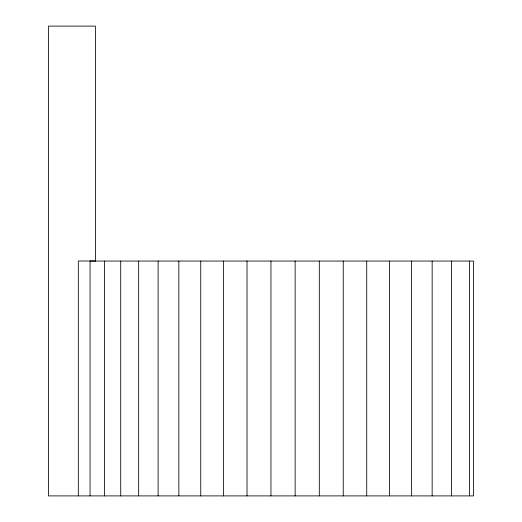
<?xml version="1.0" encoding="UTF-8"?>
<svg xmlns="http://www.w3.org/2000/svg" width="522" height="522" viewBox="0 0 522 522"><rect width="100%" height="100%" fill="white"/><g stroke="black" fill="none" stroke-linecap="round" stroke-linejoin="round"><path stroke-width="0.78" d="M95.402 261L78.32 261L78.32 495.9M95.402 261.046L473.513 261.046L473.513 495.9L48.487 495.9L48.487 26.1L95.402 26.1L95.402 261.046L90.065 261L90.065 495.9M469.546 261.046L469.546 495.9M451.602 261.046L451.602 495.9M432.151 261.046L432.151 495.9M411.408 261.046L411.408 495.9M389.516 261.046L389.516 495.9M366.731 261.046L366.731 495.9M343.241 261.046L343.241 495.9M319.307 261.046L319.307 495.9M295.132 261.046L295.132 495.9M270.964 261.046L270.964 495.9M247.023 261.046L247.023 495.9M223.533 261.046L223.533 495.9M200.748 261.046L200.748 495.9M178.857 261.046L178.857 495.9M158.114 261.046L158.114 495.9M138.669 261.046L138.669 495.9M120.719 261.046L120.719 495.9M104.465 261.046L104.465 495.9"/></g></svg>
